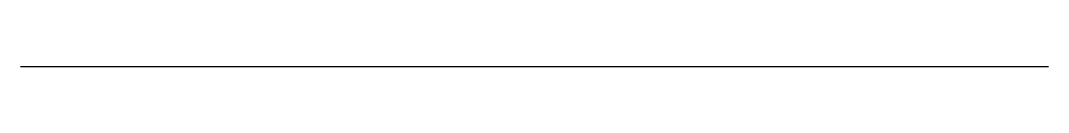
# Model space of a CAD drawing. Header units: centimetres. Extents: x 0 to 100, y 0 to 0.
import ezdxf

# ---------------------------------------------------------------- set-up
doc = ezdxf.new("R2010")
doc.units = ezdxf.units.CM
doc.layers.add('Frame', color=7, linetype='Continuous', lineweight=25)

msp = doc.modelspace()

# ---------------------------------------------------------------- linework, layer by layer
at = {"layer": 'Frame'}
msp.add_line((0, 0), (100, 0), dxfattribs=at)

doc.saveas('drawing.dxf')
